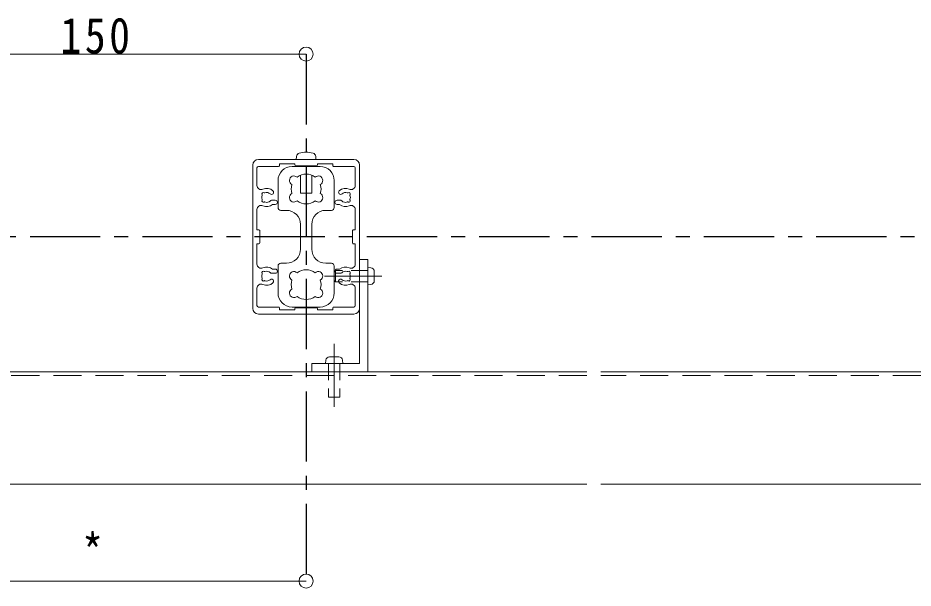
# Model space of a CAD drawing. Units: millimetres at full size, sheet at 1:5; details may follow other scales. Extents: x -1050 to 1050, y -742 to 742.
# Drawn here: x -104.6 to 214.2, y -376.8 to -173.9 of the extents above; entities that cross this region are included whole.
import ezdxf
from ezdxf.enums import TextEntityAlignment as Align

# ---------------------------------------------------------------- set-up
doc = ezdxf.new("R2010")
doc.units = ezdxf.units.MM
doc.header["$LTSCALE"] = 5
for name, pattern in [('CHAIN1', [8, 5, -1, 1, -1]), ('DASHED1', [1.8, 1.2, -0.6]), ('DASHED2', [3, 2, -1])]:
    doc.linetypes.add(name, pattern=pattern)
doc.layers.add('0-0_通り芯', color=7, linetype='CHAIN1')
for name, color, linetype, lineweight in [('0-3_寸法', 54, 'Continuous', 20), ('0-4_手摺部材', 92, 'Continuous', 20), ('0-5_手すり子', 12, 'Continuous', 20), ('0-A_支柱', 6, 'Continuous', 20), ('0-B_足元', 4, 'Continuous', 20)]:
    doc.layers.add(name, color=color, linetype=linetype, lineweight=lineweight)
doc.styles.add('ＭＳ ゴシック', font='')
doc.styles.get('ＭＳ ゴシック').set_extended_font_data('MS Gothic')

# ---------------------------------------------------------------- blocks, each defined once
blk = doc.blocks.new('dimension_origin')
at = {"color": 0, "linetype": 'Continuous', "lineweight": -2}
blk.add_circle((0, 0), 1.25, dxfattribs=at)

msp = doc.modelspace()

# ---------------------------------------------------------------- linework, layer by layer
at = {"layer": '0-0_通り芯'}
for p, q in [((-1.98, -186.793), (-1.98, -374.293)), ((404.686, -251.793), (-177.305, -251.793))]:
    msp.add_line(p, q, dxfattribs=at)
at = {"layer": '0-3_寸法'}
for p, q in [((-151.98, -186.793), (-1.98, -186.793)), ((-153.98, -374.293), (-1.98, -374.293))]:
    msp.add_line(p, q, dxfattribs=at)
at = {"layer": '0-4_手摺部材'}
for p, q in [((20.02, -259.826), (17.02, -259.826)), ((20.02, -259.826), (20.02, -299.826)), ((8.02, -264.293), (8.27, -264.043)), ((8.52, -267.793), (8.52, -264.602)), ((21.097, -262.825), (20.02, -262.73)), ((22.295, -264.132), (22.295, -267.454)), ((8.02, -267.293), (8.52, -267.793)), ((9.597, -267.793), (8.52, -267.793)), ((21.097, -268.761), (20.02, -268.855)), ((5.052, -295.749), (4.958, -296.826)), ((9.681, -294.551), (6.359, -294.551)), ((10.988, -295.749), (11.083, -296.826))]:
    msp.add_line(p, q, dxfattribs=at)
at = {"layer": '0-4_手摺部材', "linetype": 'DASHED1'}
for p, q in [((8.27, -264.043), (8.52, -263.793)), ((8.556, -263.793), (8.52, -263.793)), ((8.52, -264.602), (8.52, -263.793)), ((20.02, -263.793), (8.556, -263.793)), ((20.02, -267.793), (9.597, -267.793)), ((6.02, -296.826), (6.02, -308.826))]:
    msp.add_line(p, q, dxfattribs=at)
at = {"layer": '0-4_手摺部材', "linetype": 'CHAIN1'}
for p, q in [((25, -265.793), (4.52, -265.793)), ((8.02, -289.846), (8.02, -312.326))]:
    msp.add_line(p, q, dxfattribs=at)
at = {"layer": '0-4_手摺部材'}
msp.add_lwpolyline([(17.02, -259.826), (17.02, -296.826), (0.02, -296.826), (0.02, -299.826)], dxfattribs=at)
at = {"layer": '0-4_手摺部材', "linetype": 'DASHED1'}
msp.add_lwpolyline([(10.02, -296.826), (10.02, -308.826), (6.02, -308.826)], dxfattribs=at)
at = {"layer": '0-4_手摺部材'}
for centre, start, end in [((20.982, -264.132), 0, 85), ((20.982, -267.454), 275, 360), ((6.359, -295.863), 90, 175), ((9.681, -295.863), 5, 90)]:
    msp.add_arc(centre, 1.312, start, end, dxfattribs=at)
at = {"layer": '0-5_手すり子'}
for p, q in [((-152.48, -299.826), (98.02, -299.826)), ((103.02, -299.826), (247.02, -299.826)), ((98.02, -339.826), (-152.48, -339.826)), ((247.02, -339.826), (103.02, -339.826))]:
    msp.add_line(p, q, dxfattribs=at)
at = {"layer": '0-5_手すり子', "linetype": 'DASHED2'}
for p, q in [((98.02, -301.126), (-152.48, -301.126)), ((247.02, -301.126), (103.02, -301.126))]:
    msp.add_line(p, q, dxfattribs=at)
at = {"layer": '0-A_支柱'}
for p, q in [((-5.382, -223.174), (-5.48, -224.293)), ((1.422, -223.174), (1.52, -224.293)), ((-20.98, -226.293), (-20.98, -277.293)), ((15.02, -224.293), (-18.98, -224.293)), ((-11.48, -225.793), (-5.98, -225.793)), ((-11.48, -226.493), (-11.48, -225.793)), ((-5.98, -226.243), (-5.98, -225.793)), ((-5.48, -224.293), (1.52, -224.293)), ((2.02, -226.243), (2.02, -225.793)), ((17.02, -277.293), (17.02, -226.293)), ((-19.48, -233.485), (-19.48, -227.293)), ((-18.98, -226.793), (-11.78, -226.793)), ((-5.68, -226.543), (1.72, -226.543)), ((-3.98, -226.543), (-3.98, -226.793)), ((0.02, -226.793), (0.02, -226.543)), ((7.82, -226.793), (15.02, -226.793)), ((15.52, -233.485), (15.52, -227.293)), ((-14.303, -238.793), (-12.98, -238.793)), ((10.343, -238.793), (9.02, -238.793)), ((-19.48, -249.293), (-19.48, -242.101)), ((-13.903, -240.293), (-12.98, -240.293)), ((9.943, -240.293), (9.02, -240.293)), ((15.52, -249.293), (15.52, -242.101)), ((-19.48, -249.293), (-18.78, -249.293)), ((-18.48, -249.593), (-18.48, -253.993)), ((14.52, -249.593), (14.52, -253.993)), ((15.52, -249.293), (14.82, -249.293)), ((-19.48, -254.293), (-18.78, -254.293)), ((-19.48, -254.293), (-19.48, -261.485)), ((15.52, -254.293), (14.82, -254.293)), ((15.52, -254.293), (15.52, -261.485)), ((-13.903, -263.293), (-12.98, -263.293)), ((9.943, -263.293), (9.02, -263.293)), ((-14.303, -264.793), (-12.98, -264.793)), ((10.343, -264.793), (9.02, -264.793)), ((-19.48, -270.101), (-19.48, -276.293)), ((15.52, -270.101), (15.52, -276.293)), ((-18.98, -276.793), (-11.78, -276.793)), ((-11.48, -277.093), (-11.48, -277.793)), ((-5.98, -277.343), (-5.98, -277.793)), ((-5.68, -277.043), (1.72, -277.043)), ((2.02, -277.343), (2.02, -277.793)), ((7.82, -276.793), (15.02, -276.793)), ((-18.98, -279.293), (15.02, -279.293)), ((-11.48, -277.793), (-5.98, -277.793))]:
    msp.add_line(p, q, dxfattribs=at)
for points in [[(7.52, -226.493), (7.52, -225.793), (2.02, -225.793)], [(-3.98, -229.885), (-3.98, -236.293), (0.02, -236.293), (0.02, -229.885)], [(7.52, -277.093), (7.52, -277.793), (2.02, -277.793)]]:
    msp.add_lwpolyline(points, dxfattribs=at)
for centre, radius, start, end in [((-4.087, -223.287), 1.3, 105.88085, 175), ((-1.98, -230.693), 9, 74.11915, 105.88085), ((0.127, -223.287), 1.3, 5, 74.11915), ((-18.98, -226.293), 2, 90, 180), ((-5.68, -226.243), 0.3, 180, 270), ((1.72, -226.243), 0.3, 270, 360), ((15.02, -226.293), 2, 0, 90), ((-18.98, -227.293), 0.5, 90, 180), ((-11.78, -226.493), 0.3, 270, 360), ((7.82, -226.493), 0.3, 180, 270), ((15.02, -227.293), 0.5, 0, 90), ((-17.98, -233.485), 1.5, 180, 294.90106), ((-15.98, -237.793), 3.25, 47.4576, 114.90106), ((-14.29, -235.951), 0.75, 227.4576, 47.4576), ((10.33, -235.951), 0.75, 132.5424, 312.5424), ((12.02, -237.793), 3.25, 65.09894, 132.5424), ((14.02, -233.485), 1.5, 245.09894, 360), ((-15.98, -237.793), 1.75, 157.5799, 202.4201), ((-17.217, -236.555), 0.5, 55.28656, 214.71344), ((-17.217, -239.03), 0.5, 145.28656, 304.71344), ((-17.875, -237.011), 0.3, 337.5799, 34.71344), ((-17.875, -238.575), 0.3, 325.28656, 22.4201), ((-16.762, -235.898), 0.3, 235.28656, 292.4201), ((-15.98, -237.793), 1.75, 47.4576, 112.4201), ((-15.98, -237.793), 1.75, 247.5799, 318.18969), ((-14.303, -239.293), 0.5, 90, 138.18969), ((-12.98, -239.543), 0.75, 270, 90), ((9.02, -239.543), 0.75, 90, 270), ((10.343, -239.293), 0.5, 41.81031, 90), ((12.02, -237.793), 1.75, 221.81031, 292.4201), ((12.02, -237.793), 1.75, 67.5799, 132.5424), ((12.802, -235.898), 0.3, 247.5799, 304.71344), ((13.257, -236.555), 0.5, 325.28656, 124.71344), ((13.257, -239.03), 0.5, 235.28656, 34.71344), ((13.915, -237.011), 0.3, 145.28656, 202.4201), ((13.915, -238.575), 0.3, 157.5799, 214.71344), ((12.02, -237.793), 1.75, 337.5799, 22.4201), ((-17.98, -242.101), 1.5, 65.09894, 180), ((-15.98, -237.793), 3.25, 245.09894, 309.71514), ((-16.762, -239.688), 0.3, 67.5799, 124.71344), ((12.02, -237.793), 3.25, 230.28486, 294.90106), ((12.802, -239.688), 0.3, 55.28656, 112.4201), ((14.02, -242.101), 1.5, 0, 114.90106), ((-18.78, -249.593), 0.3, 0, 90), ((14.82, -249.593), 0.3, 90, 180), ((-18.78, -253.993), 0.3, 270, 360), ((14.82, -253.993), 0.3, 180, 270), ((-17.98, -261.485), 1.5, 180, 294.90106), ((-17.217, -264.555), 0.5, 55.28656, 214.71344), ((-15.98, -265.793), 3.25, 50.28486, 114.90106), ((-16.762, -263.898), 0.3, 235.28656, 292.4201), ((-15.98, -265.793), 1.75, 41.81031, 112.4201), ((-14.303, -264.293), 0.5, 221.81031, 270), ((-12.98, -264.043), 0.75, 270, 90), ((9.02, -264.043), 0.75, 90, 270), ((12.02, -265.793), 3.25, 65.09894, 129.71514), ((10.343, -264.293), 0.5, 270, 318.18969), ((12.02, -265.793), 1.75, 67.5799, 138.18969), ((12.802, -263.898), 0.3, 247.5799, 304.71344), ((13.257, -264.555), 0.5, 325.28656, 124.71344), ((14.02, -261.485), 1.5, 245.09894, 360), ((-15.98, -265.793), 1.75, 157.5799, 202.4201), ((-17.217, -267.03), 0.5, 145.28656, 304.71344), ((-17.875, -265.011), 0.3, 337.5799, 34.71344), ((-17.875, -266.575), 0.3, 325.28656, 22.4201), ((-16.762, -267.688), 0.3, 67.5799, 124.71344), ((-15.98, -265.793), 1.75, 247.5799, 312.5424), ((-14.29, -267.635), 0.75, 312.5424, 132.5424), ((10.33, -267.635), 0.75, 47.4576, 227.4576), ((12.02, -265.793), 1.75, 227.4576, 292.4201), ((12.802, -267.688), 0.3, 55.28656, 112.4201), ((13.257, -267.03), 0.5, 235.28656, 34.71344), ((13.915, -265.011), 0.3, 145.28656, 202.4201), ((13.915, -266.575), 0.3, 157.5799, 214.71344), ((12.02, -265.793), 1.75, 337.5799, 22.4201), ((-17.98, -270.101), 1.5, 65.09894, 180), ((-15.98, -265.793), 3.25, 245.09894, 312.5424), ((12.02, -265.793), 3.25, 227.4576, 294.90106), ((14.02, -270.101), 1.5, 0, 114.90106), ((-18.98, -277.293), 2, 180, 270), ((-18.98, -276.293), 0.5, 180, 270), ((-11.78, -277.093), 0.3, 0, 90), ((-5.68, -277.343), 0.3, 90, 180), ((1.72, -277.343), 0.3, 0, 90), ((7.82, -277.093), 0.3, 90, 180), ((15.02, -276.293), 0.5, 270, 360), ((15.02, -277.293), 2, 270, 360)]:
    msp.add_arc(centre, radius, start, end, dxfattribs=at)
at = {"layer": '0-B_足元'}
for p, q in [((-6.98, -226.793), (3.02, -226.793)), ((-11.98, -241.393), (-11.98, -231.793)), ((8.02, -241.393), (8.02, -231.793)), ((-8.98, -242.393), (-10.98, -242.393)), ((5.02, -242.393), (7.02, -242.393)), ((-3.98, -247.393), (-3.98, -256.193)), ((0.02, -247.393), (0.02, -256.193)), ((-8.98, -261.193), (-10.98, -261.193)), ((5.02, -261.193), (7.02, -261.193)), ((-11.98, -262.193), (-11.98, -271.793)), ((8.02, -262.193), (8.02, -271.793)), ((-6.98, -276.793), (3.02, -276.793))]:
    msp.add_line(p, q, dxfattribs=at)
for centre, radius, start, end in [((-6.98, -231.793), 5, 90, 180), ((-1.98, -234.793), 5.3, 52.3632, 127.6368), ((3.02, -231.793), 5, 0, 90), ((-6.321, -231.753), 1.6, 46.3184, 243.6816), ((2.362, -231.753), 1.6, 296.3184, 133.6816), ((-1.98, -234.793), 5.3, 162.3632, 197.6368), ((-1.98, -234.793), 5.3, 342.3632, 17.6368), ((-6.321, -237.833), 1.6, 116.3184, 313.6816), ((-1.98, -234.793), 5.3, 232.36321, 307.63679), ((2.362, -237.833), 1.6, 226.3184, 63.6816), ((-10.98, -241.393), 1, 180, 270), ((7.02, -241.393), 1, 270, 360), ((-8.98, -247.393), 5, 0, 90), ((5.02, -247.393), 5, 90, 180), ((-8.98, -256.193), 5, 270, 360), ((5.02, -256.193), 5, 180, 270), ((-10.98, -262.193), 1, 90, 180), ((7.02, -262.193), 1, 0, 90), ((-6.321, -265.753), 1.6, 46.3184, 243.6816), ((-1.98, -268.793), 5.3, 52.36321, 127.63679), ((2.362, -265.753), 1.6, 296.3184, 133.6816), ((-1.98, -268.793), 5.3, 162.3632, 197.6368), ((-1.98, -268.793), 5.3, 342.3632, 17.6368), ((-6.321, -271.833), 1.6, 116.3184, 313.6816), ((2.362, -271.833), 1.6, 226.3184, 63.6816), ((-6.98, -271.793), 5, 180, 270), ((-1.98, -268.793), 5.3, 232.3632, 307.6368), ((3.02, -271.793), 5, 270, 360)]:
    msp.add_arc(centre, radius, start, end, dxfattribs=at)

# ---------------------------------------------------------------- block references
at = {"layer": '0-3_寸法', "xscale": 2, "yscale": 2}
for p in [(-1.98, -186.793), (-1.98, -374.293)]:
    msp.add_blockref('dimension_origin', p, dxfattribs=at)

# ---------------------------------------------------------------- texts
at = {"layer": '0-3_寸法', "style": 'ＭＳ ゴシック', "width": 0.85}
msp.add_text('*', height=12.83, dxfattribs=at).set_placement((-81.73, -374.293), align=Align.BOTTOM_LEFT)
at = {"layer": '0-3_寸法', "insert": (-89.48, -186.793), "char_height": 12.83, "attachment_point": 7, "style": 'ＭＳ ゴシック'}
msp.add_mtext('\\T1.17;\\W0.85;150', dxfattribs=at)

doc.saveas('drawing.dxf')
